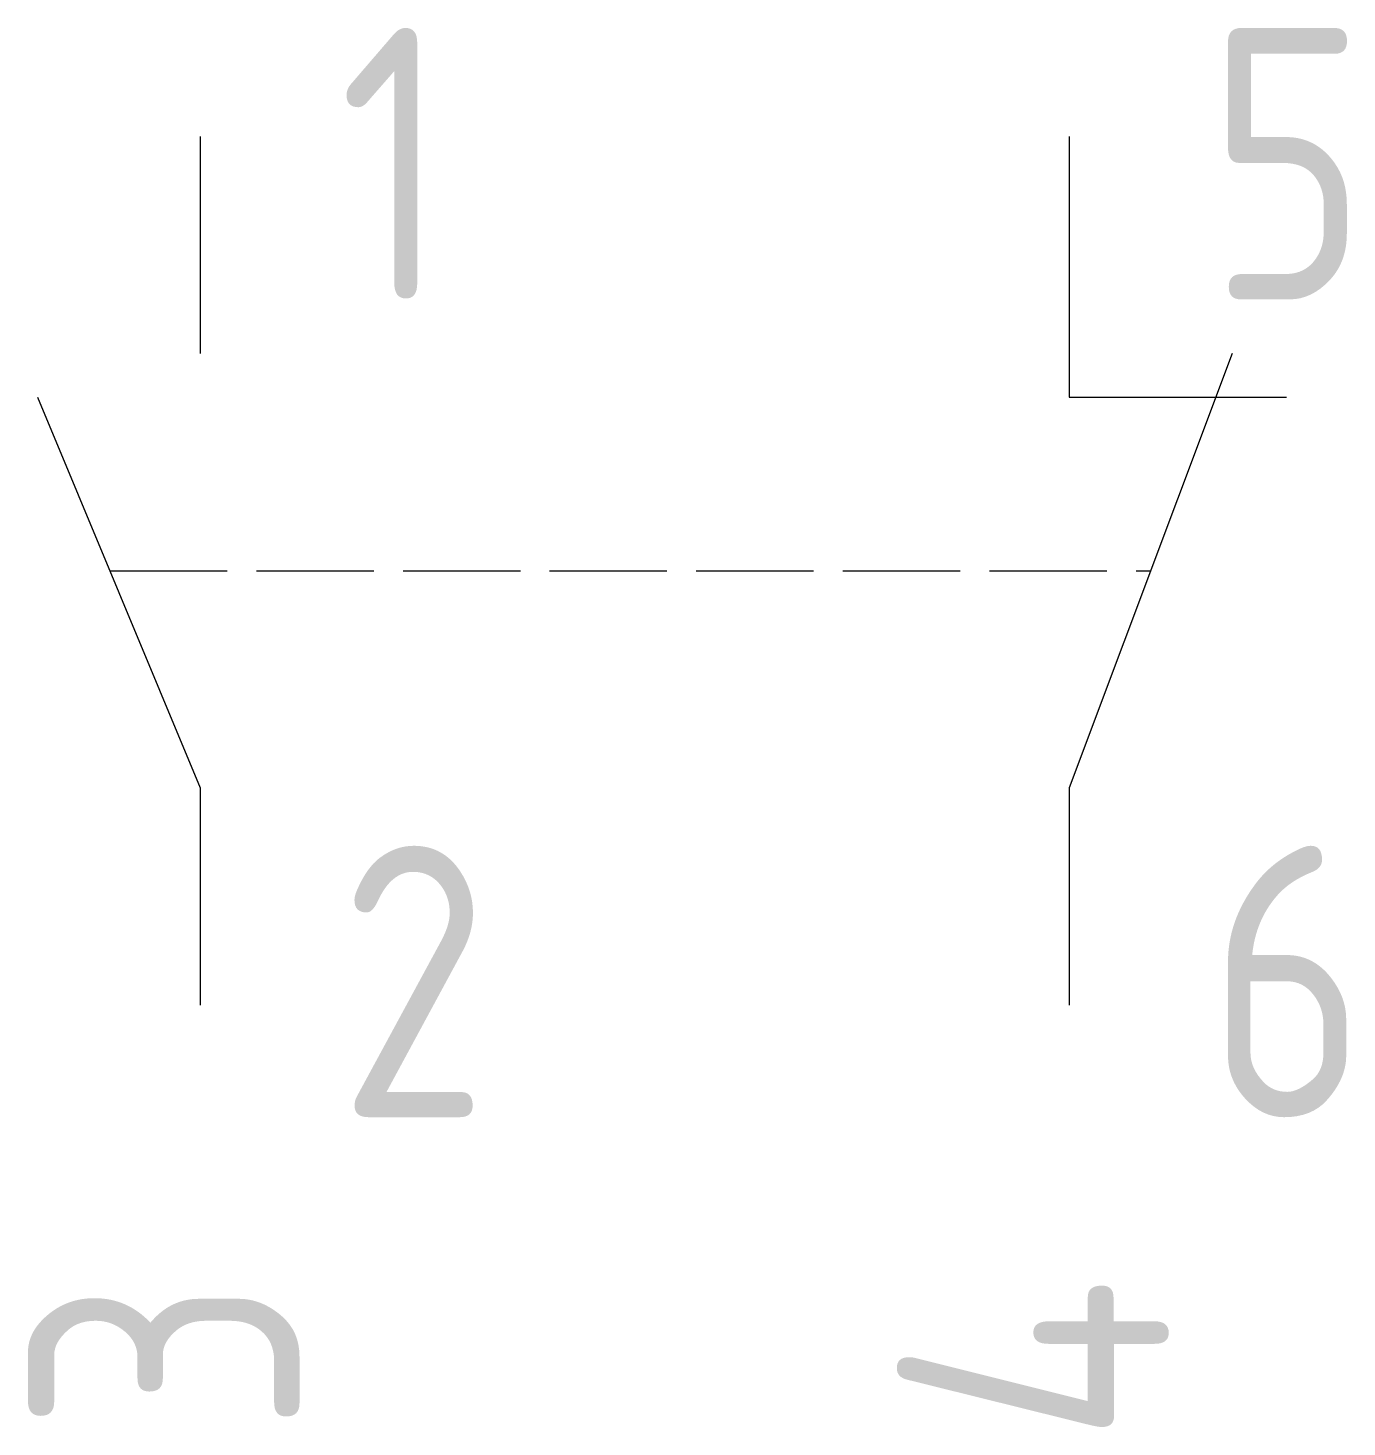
# Model space of a CAD drawing. Extents: x -1586.2 to -1574.1, y -891.5 to -878.6.
import ezdxf
from ezdxf.enums import TextEntityAlignment as Align

# ---------------------------------------------------------------- set-up
doc = ezdxf.new("R2010")
doc.units = 0
doc.header["$LTSCALE"] = 0.3
doc.linetypes.add('ACAD_ISO02W100', pattern=[15, 12, -3])
for name, color, linetype in [('SYMB_FIL', 3, 'CONTINUOUS'), ('SYMB_LIAISON', 1, 'ACAD_ISO02W100'), ('SYMB_REF_CONTACT', 2, 'CONTINUOUS'), ('SYMB_TXT_CONTACT', 2, 'CONTINUOUS')]:
    doc.layers.add(name, color=color, linetype=linetype)
doc.styles.add('NET2_5', font='isocp.shx', dxfattribs={"width": 0.9, "height": 2.5})

msp = doc.modelspace()

# ---------------------------------------------------------------- linework, layer by layer
at = {"layer": 'SYMB_FIL'}
for p, q in [((-1584.634, -879.593), (-1584.634, -881.593)), ((-1576.634, -879.593), (-1576.634, -881.993)), ((-1575.134, -881.593), (-1576.634, -885.593)), ((-1586.134, -881.993), (-1584.634, -885.593)), ((-1576.634, -881.993), (-1574.634, -881.993)), ((-1584.634, -885.593), (-1584.634, -887.593)), ((-1576.634, -885.593), (-1576.634, -887.593))]:
    msp.add_line(p, q, dxfattribs=at)
at = {"layer": 'SYMB_LIAISON', "ltscale": 0.3}
msp.add_line((-1585.467, -883.593), (-1575.884, -883.593), dxfattribs=at)

# ---------------------------------------------------------------- texts
at = {"layer": 'SYMB_REF_CONTACT', "style": 'NET2_5', "width": 0.9, "flags": 8}
for tag, p in [('4', (-1575.712, -890.105)), ('3', (-1583.712, -890.105))]:
    msp.add_attdef(tag, text='(-)', height=2.5, rotation=90, dxfattribs=at).set_placement(p, align=Align.RIGHT)
at = {"layer": 'SYMB_TXT_CONTACT', "style": 'NET2_5', "width": 0.9, "flags": 8}
for tag, p, s in [('1', (-1583.359, -881.093), '13'), ('5', (-1575.359, -881.093), '21'), ('2', (-1583.359, -888.626), '14'), ('6', (-1575.359, -888.626), '22')]:
    msp.add_attdef(tag, p, s, height=2.5, dxfattribs=at)

doc.saveas('drawing.dxf')
